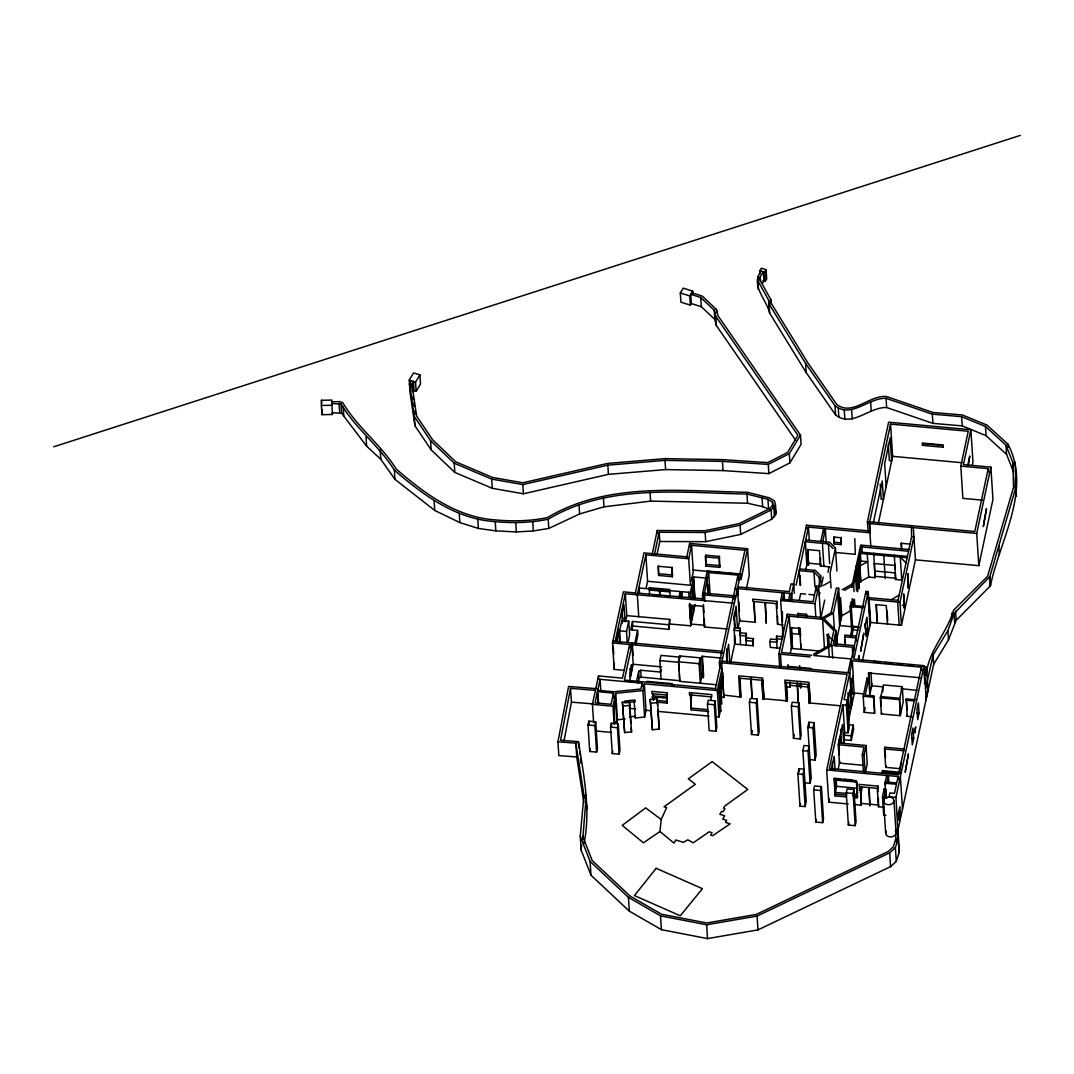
<?xml version="1.0" encoding="UTF-8"?>
<svg xmlns="http://www.w3.org/2000/svg" width="1074" height="1074" viewBox="0 0 1074 1074"><rect width="100%" height="100%" fill="white"/><g stroke="black" fill="none" stroke-linecap="round" stroke-linejoin="round"><path stroke-width="1.5" d="M321.394 405.475L321.462 400.28L331.879 400.065L331.799 405.26L321.394 405.475L321.985 414.685L332.403 414.47L332.416 412.738L341.653 413.235L366.637 446.193L380.827 459.31L394.937 479.326L434.728 510.459L459.847 522.582L478.373 528.448L495.826 530.851L516.326 531.952L533.348 530.918L548.787 528.435L579.611 513.949L603.991 506.821L650.602 501.115L747.558 503.236L762.621 506.659L770.783 509.855M321.985 414.685L322.052 409.489M776.999 647.984L776.583 636.157L782.946 636.748M776.811 639.607L776.623 642.225L769.924 641.608L770.474 639.03L776.811 639.607L776.583 636.157M921.626 670.377L921.425 667.155L851.158 660.698L865.939 591.385L868.222 591.586L853.817 659.181L924.07 665.652L895.971 797.391L899.072 852.649L896.266 861.442L890.561 866.637L757.976 929.883L707.524 938.595L661.409 929.668L629.337 911.168L590.982 875.189L581.141 850.084L580.242 836.27L583.961 795.257L575.825 743.181L578.456 741.637C583.732 775.321 590.848 809.272 584.068 843.332M581.141 850.084L581.584 845.171M582.779 839.089L586.27 795.378M1013.48 471.741L1006.566 454.369L986.053 435.668L962.237 425.868L932.917 423.384L886.654 407.516C869.135 406.858 851.843 427.935 835.572 414.9L806.198 372.638L769.642 313.111C766.742 299.753 749.88 284.932 761.224 271.037M758.163 289.443L758.325 282.637M762.365 283.496L763.923 280.918L763.332 271.709L760.204 276.877L759.909 279.898L770.85 299.659L771.32 303.392L807.688 362.623L836.874 404.603C852.743 416.336 869.202 395.031 886.319 396.467L933.024 412.483L962.425 414.98L987.006 425.089L1008.056 444.287C1032.007 490.402 999.612 540.168 990.47 585.773L956.169 620.302L948.476 639.849L933.668 664.35L898.065 829.625L899.072 852.649M661.181 819.556L659.933 831.504L673.948 843.077L675.828 839.975L683.44 842.392L687.763 839.801L693.254 842.821L709.162 831.8L712.049 832.712L710.626 835.062L712.666 835.706L730.132 823.839L725.474 822.362L726.682 820.361L722.708 819.1L724.695 815.797L719.835 814.253L721.621 811.3L723.138 811.783L725.017 808.682L723.5 808.198L724.829 805.997L747.773 789.457L712.169 761.627L688.327 778.825L695.308 784.275L664.081 806.789L666.645 807.594L661.181 819.556L645.689 807.863L622.235 825.356L643.407 842.835L659.933 831.504M649.233 590.015L669.814 591.895L669.988 589.519L649.367 587.72L649.542 594.607M583.84 802.56L576.725 756.995L558.829 755.559L557.943 741.745L568.602 686.434L596.969 688.716M595.197 690.327L570.549 688.34L560.561 740.201L578.456 741.637L578.846 747.786M563.957 741.047L571.449 702.154L570.549 688.34M822.845 541.605L825.329 528.663L826.282 543.457M668.632 624.746L632.505 621.43L632.801 626.021L668.927 629.351L669.72 619.416L626.746 615.63L625.337 593.761L733.623 603.199M668.927 629.351L669.72 619.416M679.09 596.714L680.137 591.546L638.802 587.961L639.124 592.929M680.795 596.862L681.856 591.693L690.434 592.432L690.864 599.05M690.434 592.432L693.589 576.926L705.779 578.04M693.75 583.732L692.166 591.492L692.69 599.453M692.421 608.958L693.052 605.857L693.509 612.207M670.015 624.021L690.73 625.806L695.093 604.447M637.701 593.13L703.108 598.795L702.732 593.036L706.934 572.429L738.013 575.114L738.335 579.96M707.82 591.774L709.39 584.081M727.219 628.975L704.463 627.001L704.383 618.651M836.512 645.716L836.243 634.331L835.384 634.251L836.122 630.8L823.919 618.503L833.343 613.133L838.646 588.257L836.364 588.042L831.061 612.918L822.966 617.537L787.309 614.261L778.825 654.039L779.67 666.941M588.028 725.004L588.847 721.137L595.708 721.768L597.413 748.242L596.594 752.109L589.733 751.478L588.028 725.004L594.875 725.635L596.594 752.109M593.613 722.547L592.432 704.343L598.486 675.922L622.477 678.137L629.646 644.507L629.861 647.81M642.346 686.501L642.131 683.185L600.097 679.318L595.077 702.826L611.079 704.302L613.469 693.106L597.466 691.643L598.218 703.215M594.875 725.635L595.708 721.768M624.182 670.324L614.234 669.397L612.516 642.937L623.417 591.828L635.405 592.929L637.325 594.862L638.748 616.731M589.733 751.478L590.284 748.9M615.174 641.42L625.337 593.761M620.463 643.084L619.671 630.814L621.873 620.477L628.733 621.108L629.619 634.922L628.048 642.306M624.209 621.51L624.853 618.49L623.967 604.675L622.034 613.724L622.531 621.39M614.234 669.397L614.274 662.712M625.417 621.846L626.746 615.63M627.216 642.185L626.518 631.445L628.733 621.108M635.405 592.929L643.944 552.882L686.796 556.829L688.702 558.762L690.421 585.236L647.582 581.289L645.863 554.815L688.702 558.762L691.575 545.323L744.926 550.237L747.571 548.72L749.29 575.194L746.511 588.203M614.167 724.44L612.999 706.236L615.751 693.321L642.896 690.542L644.333 683.829L717.325 690.542L719.043 717.016L716.304 716.761M637.325 594.862L645.863 554.815M632.505 621.43L630.72 629.753L637.58 630.384L637.875 634.989L635.835 644.521M610.569 727.085L611.401 723.205L618.248 723.836L619.966 750.31L619.134 754.19L612.287 753.559L610.569 727.085L617.429 727.716L619.134 754.19M631.915 630.196L632.801 626.021M652.119 554.506L657.221 530.529L704.906 530.744L739.181 523.588L769.615 508.7L773.065 504.726L772.407 501.961L767.95 499.329L746.954 494.027C680.567 492.885 608.099 483.421 548.196 519.225C530.771 522.823 512.916 523.32 495.235 521.642C455.926 519.225 423.008 495.007 394.346 470.117C379.229 445.844 355.789 428.808 341.049 404.025L331.826 403.529L332.403 414.47M614.623 722.158L616.906 722.372L617.456 719.795L615.751 693.321M646.226 587.666L647.582 581.289M634.868 643.098L637.58 630.384M617.429 727.716L618.248 723.836M654.402 554.681L659.181 532.274L705.135 532.476L740.08 525.186L771.132 510.002L775.482 504.887L774.542 500.967L769.199 497.812L747.423 492.295C680.607 491.154 607.696 481.676 547.378 517.601C530.341 521.118 512.889 521.548 495.611 519.923C456.88 517.547 424.512 493.543 396.252 469.056C381.028 444.703 357.508 427.546 342.713 402.643L339.559 401.636L331.853 401.797M612.287 753.559L612.838 750.968M631.807 669.317L630.156 677.076L629.861 672.472L631.512 664.712L631.807 669.317L629.525 669.115M629.431 681.963L633.204 664.282L631.942 644.722M649.434 587.626L649.166 588.861L669.733 590.754L670.136 596.392L665.383 595.989M657.046 554.291L659.785 541.484L659.181 532.274M672.23 567.314L672.364 576.711L658.657 575.449L658.523 566.052M636.627 680.997L638.681 671.371L640.668 670.243L660.604 672.069L661.154 669.491M638.104 683.091L639.124 678.285L638.681 671.371M642.131 683.185L640.896 689.011L613.751 691.777L597.748 690.314M629.364 716.828L635.123 716.251L635.352 717.969L644.615 717.016L646.038 710.303L644.333 683.829M661.047 678.983L659.866 660.564L660.966 655.395L679.815 657.127L678.714 662.296L679.251 670.673M686.796 556.829L689.656 543.39L747.571 548.72L740.966 579.705L740.59 573.959L707.216 571.059M691.374 580.752L693.28 571.798L691.575 545.323M656.375 702.101L667.035 703.081L666.994 694.918M716.855 684.769L679.761 681.359L678.5 661.785L679.735 655.972L700.302 657.865L701.564 677.439L700.329 683.252L699.067 663.678L700.302 657.865M705.376 556.896L705.752 555.177L719.459 556.439L719.687 567.367L705.98 566.105L705.376 556.896L719.083 558.158L719.687 567.367M679.761 681.359L679.466 674.016M705.98 566.105L705.752 555.177M719.083 558.158L719.459 556.439M691.065 700.718L691.723 694.046M708.733 711.498L691.334 709.887L690.837 694.865M701.564 677.439L703.282 677.6L703.645 675.868L702.383 656.214M707.444 704.128L708.276 700.248L715.123 700.879L716.841 727.353L716.009 731.219L709.162 730.602L707.444 704.128L714.304 704.759L716.009 731.219M719.728 668.377L722.01 668.592L717.325 690.542L715.418 688.609L719.728 668.377L719.352 662.618L738.308 573.758M739.717 574.63L744.926 550.237M740.59 573.959L721.647 662.833L723.889 697.053L720.896 697.429M714.304 704.759L715.123 700.879M736.24 608.596L733.904 619.577L736.093 606.286L737.516 628.25M719.231 692.139L719.661 692.837L722.695 678.634L723.742 697.697M740.402 632.828L746.255 633.365L746.551 637.969L753.411 638.6L753.156 645.796L734.603 644.078L734.254 627.686L740.107 628.223L739.852 635.419L745.705 635.956L746.296 645.165M719.043 717.016L720.278 711.203L718.949 690.488L721.97 676.284L722.775 688.622M730.669 662.497L735.153 641.5L734.75 635.365M737.945 628.384L739.919 619.107M720.278 711.203L720.99 710.612M740.442 644.615L740.107 628.223M745.705 635.956L746.255 633.365M746.551 637.969L746 640.56L752.861 641.191L753.156 645.796M763.05 699.12L761.949 680.272L763.05 699.12L763.99 698.758L762.661 678.043L738.67 675.841L739.919 696.986L740.765 697.066L739.677 678.218M737.476 588.606L739.556 620.839L755.049 622.262L754.176 601.413M739.919 696.986L723.728 695.066L723.889 697.053M740.765 697.066L740.147 678.177M752.861 641.191L753.411 638.6M749.397 702.262L750.229 698.382L757.076 699.013L759.17 731.246L758.338 735.113L751.491 734.495L749.397 702.262L756.257 702.893L758.338 735.113M756.257 702.893L757.076 699.013M763.909 699.201L762.809 680.352L738.818 678.137L739.583 678.647M751.491 734.495L752.31 730.615M782.758 626.813L782.771 632.707L780.691 600.487L782.342 592.727M782.382 611.576L782.463 622.208M790.008 593.439L788.625 599.896L782.678 599.346L784.06 592.888L784.557 600.567M782.651 632.143L782.396 639.325L776.408 638.775M790.075 601.346L793.74 584.122L791.014 583.867L789.309 591.613L737.838 586.887M813.609 654.227L830.9 644.373L833.84 630.599L822.59 619.268L789.229 616.194L781.483 652.536L811.716 655.315M796.062 585.236L808.454 527.119L869.94 532.771L869.712 521.843M799.284 600.151L800.667 593.667L805.594 594.123M805.782 569.676L807.192 563.044M833.008 548.532L828.376 543.874L805.339 541.752L806.829 564.776L808.534 564.924L807.997 549.391M790.303 653.167L791.31 648.428L789.229 616.194M792.156 633.579L799.002 634.21L799.069 627.699M786.41 682.433L787.497 699.174L787.041 701.322L786.275 700.812M820.858 541.43L823.61 528.502L823.825 531.791M785.564 686.702L790.075 687.118L790.048 682.191M829.866 566.897L820.509 566.025L820.482 558.171M824.671 600.111L820.724 618.637L818.643 586.417L816.347 586.203L813.045 601.708L790.437 599.628M791.39 706.128L792.209 702.248L799.069 702.879L801.15 735.099L800.318 738.979L793.471 738.348L791.39 706.128L798.237 706.759L800.318 738.979M815.797 616.53L814.965 603.642L818.643 586.417M818.898 586.243L821.046 576.174L815.3 570.375L799.539 568.925M819.234 595.627L819.892 592.539M821.207 586.364L823.181 577.1M798.237 706.759L799.069 702.879M827.96 572.241L828.913 567.77M841.143 537.362L841.143 544.612L834.283 543.981L834.297 536.731M793.471 738.348L794.29 734.482M805.701 540.034L829.692 542.236L835.451 548.035L830.095 573.167L831.048 587.961M809.313 703.376L808.212 684.527L809.313 703.376L810.266 703.014L808.923 682.299L784.933 680.097L786.181 701.241M810.172 703.457L809.071 684.608L785.081 682.393L785.94 682.473L787.041 701.322M797.901 773.884L799.002 768.716L804.144 769.199L803.043 774.367L805.124 806.587L799.982 806.118L797.901 773.884L803.043 774.367M805.124 806.587L806.225 801.419L802.855 750.632L803.956 745.477L809.098 745.947L807.997 751.115L810.078 783.335L804.95 782.865M810.078 783.335L811.192 778.167L807.823 727.393L808.923 722.225L814.065 722.695L816.146 754.928L815.045 760.083L809.903 759.613M815.045 760.083L812.964 727.863L814.065 722.695M835.894 636.05L835.022 635.969L833.37 643.715L854.367 645.649M799.982 806.118L800.533 803.527M836.082 642.306L841.734 615.791L840.566 597.708M852.622 587.196L852.407 583.907L860.69 545.082L908.873 549.526M854.058 591.72L853.642 585.142L861.778 546.948L908.51 551.244M868.02 530.838L867.416 521.628L888.628 422.176L970.883 429.734L972.963 461.968L972.292 465.136M852.756 629.659L851.615 629.565L850.125 606.542L851.118 601.91L852.823 602.071L852.112 605.4L863.536 606.461M844.983 644.897L844.835 635.083L856.408 636.103M860.905 561.071L859.858 565.971L867.752 561.702L860.905 561.071L860.408 553.405L907.127 557.701M856.958 580.202L859.724 567.287L858.26 567.153M870.786 545.928L869.336 523.562L890.547 424.109L968.238 431.251L960.8 466.129L962.881 498.349L982.24 500.135M813.716 789.833L814.548 785.953L821.409 786.584L823.49 818.818L822.657 822.684L815.81 822.053L813.716 789.833L820.576 790.464L822.657 822.684M856.77 571.972L856.354 565.421L857.817 565.555L859.307 588.579L857.844 588.445L859.213 581.987L858.582 572.093M859.213 581.987L860.677 582.121L860.851 581.316L859.361 558.292M873.363 522.662L882.264 480.964L883.446 499.383L881.163 499.182L880.197 484.106M850.219 637.057L852.528 626.209L851.266 606.649M851.239 636.412L853.253 626.934L859.254 627.485M852.098 636.13L853.253 626.934M820.576 790.464L821.409 786.584M878.317 523.441L892.628 456.329L890.547 424.109M848.205 803.97L828.779 802.184L826.698 769.951L847.077 674.365L719.352 662.618M815.81 822.053L816.361 819.475M848.017 672.7L850.595 660.644L850.783 663.719M873.766 553.311L874.974 577.624L868.745 577.047L860.851 581.316M842.902 704.88L844.688 732.508L848.111 732.83L846.325 705.202L842.902 704.88L829.343 768.434L898.468 774.797L921.425 667.155M831.249 770.004L834.189 756.257L834.995 768.823M846.325 705.202L847.467 699.859L844.043 699.55L852.3 660.805L853.199 674.62L850.621 686.675M863.536 765.319L839.438 763.104L838.257 744.698L838.619 742.966L866.033 745.49L867.228 763.909L865.214 773.374L864.02 754.968L866.033 745.49M838.969 741.355L842.54 724.561L843.734 742.98L840.875 742.711L840.445 736.012M846.997 703.671L849.977 689.683L851.172 708.102L848.312 707.833L847.883 701.134M868.826 600.796L869.108 599.426L899.958 602.272L901.448 625.283L870.598 622.45L869.108 599.426M874.974 577.624L874.437 563.796M858.233 659.463L859.052 655.583L859.321 659.731M828.779 802.184L829.464 798.949M849.024 707.242L847.91 692.824M853.011 675.479L854.206 693.898L852.488 693.737L852.675 692.878M843.734 742.98L844.688 732.508M867.671 628.706L866.02 636.452L865.268 624.947L866.919 617.188L867.671 628.706L865.389 628.491L865.067 623.564M838.096 769.414L839.814 761.385M847.896 723.487L854.38 693.025M834.928 786.222L836.203 780.194L855.79 781.993M867.711 634.627L868.316 631.767M862.409 660.886L870.598 622.45M834.995 793.861L836.606 786.329L836.203 780.194M848.111 732.83L849.252 727.487L847.467 699.859M846.325 796.935L835.183 795.901L834.538 778.489M844.419 739.785L851.266 740.416L850.97 735.811L853.253 725.138L849.131 724.762M851.266 740.416L853.548 729.743L853.253 725.138M863.201 696.261L867.054 678.177L868.772 678.338L865.188 695.133L873.753 695.912L874.8 712.022L874.518 713.324L864.234 712.371L863.201 696.261L873.484 697.201L874.518 713.324M894.333 555.204L895.541 579.517L901.771 580.094L900.281 557.07L906.026 562.87M846.285 792.827L847.104 788.947L853.964 789.578L856.045 821.811L855.213 825.678L848.366 825.047L846.285 792.827L853.132 793.458L855.213 825.678M864.234 712.371L865.201 707.86M922.472 445.348L922.848 443.629L943.415 445.522L943.039 447.24L922.472 445.348L922.324 443.038L942.891 444.931L943.039 447.24M895.541 579.517L895.515 573.516M873.484 697.201L873.753 695.912M853.132 793.458L853.964 789.578M863.389 771.548L862.301 754.807L863.952 747.061L838.257 744.698M911.41 525.669L911.638 536.597L897.676 602.058L899.166 625.081M848.366 825.047L848.916 822.469M857.455 789.833L856.488 794.357L853.226 794.048M859.724 790.088L860.381 786.987M899.958 602.272L913.92 536.812L911.638 536.597M880.68 697.697L883.405 684.943L902.254 686.675L903.221 701.644L900.227 715.687L881.378 713.955L880.331 697.832L880.613 696.543L899.462 698.275L900.495 714.398M860.838 793.887L862.154 787.685M854.676 804.56L861.335 805.178L860.623 786.705M881.378 713.955L881.647 712.653M904.415 605.4L903.865 607.978L903.664 593.882L904.415 605.4L902.12 605.186M901.448 625.283L915.41 559.836L913.316 527.602M900.106 768.689L885.714 767.36L884.52 748.954L884.882 747.222L904.241 749.008M881.633 773.508L882.264 770.608L899.945 772.233M883.969 770.77L883.701 772.058L899.663 773.522M900.227 715.687L899.462 698.275M899.529 699.429L902.254 686.675M885.714 767.36L886.077 765.641M883.956 807.259L878.478 806.749L878.411 798.331M885.916 797.029L886.184 795.74L884.479 795.579L885.849 789.121L884.144 788.96L882.492 796.72L885.916 797.029L885.016 783.214L886.668 775.468M911.799 716.747L907.074 716.318L906.308 698.906L915.733 699.778M885.969 815.341L883.674 815.126L884.345 812.025M907.074 716.318L907.355 715.029M970.883 429.734L963.445 464.612L990.872 467.136L992.953 499.356L978.817 565.662L915.41 559.836M826.698 769.951L898.092 776.515L896.723 782.973L887.017 782.087L888.386 775.629L888.789 781.765M899.126 773.401L901.328 763.077M967.781 465.297L969.768 455.994L968.265 466.049M913.692 738.348L912.309 744.806L911.638 734.441L913.021 727.984L913.692 738.348L911.396 738.133M919.049 713.203L917.666 719.661L916.995 709.31L918.377 702.852L919.049 713.203L916.766 713.002M900.307 813.568L898.844 820.455L898.401 813.542L899.864 806.655L900.307 813.568L898.025 813.354M960.8 466.129L988.214 468.64L974.803 531.509L867.416 521.628M978.817 565.662L976.722 533.442L990.872 467.136M793.391 584.994L806.534 525.186L870.302 531.039M925.681 700.073L927.99 689.75L926.513 666.739L919.921 666.081M924.352 683.628L925.439 678.808M926.164 675.6C927.949 650.925 946.906 633.284 953.578 610.247L987.61 576.255L1013.547 487.153L1012.876 462.532L1005.962 445.16L985.462 426.472L961.633 416.672L932.313 414.175L886.05 398.306C868.53 397.649 851.252 418.726 834.968 405.69L805.607 363.428L769.051 303.902L768.581 300.143L757.559 280.233M925.56 688.662L933.078 655.14L947.886 630.639L954.074 613.59L989.866 576.563L1015.87 487.26L1015.185 462.196M783.053 624.84L777.576 624.33L777.549 616.234M927.99 689.75L926.15 697.872L924.07 665.652M872.155 684.151L869.806 694.448L868.423 672.968L920.552 677.761M924.66 674.861L926.513 666.739M898.065 829.625L895.77 829.41L895.864 838.7L893.259 846.876L888.158 851.534L756.244 914.444L706.746 922.996L661.611 914.256L630.102 896.092L592.177 860.516L582.578 836.015M896.266 861.442L895.38 847.628L898.186 838.834L898.092 829.329M409.852 389.298L409.248 380.089L413.611 372.879L419.921 374.88L420.511 384.089L416.148 391.298L413.007 390.305M691.71 292.746L702.208 296.062L716.425 309.446L718.009 315.743L800.492 435.145L801.083 444.354L789.9 462.867L768.863 473.621L723.044 470.587L665.598 469.58L608.421 474.359L523.414 493.785L492.281 488.321L454.812 472.412L431.157 449.858L414.94 425.76L410.134 392.963L409.543 383.754L411.355 380.76M412.416 391.648L411.919 383.982L413.463 381.418L414.054 390.627M416.148 391.298L415.557 382.089L419.921 374.88M795.686 440.353L716.385 325.583L715.794 316.374L714.25 310.238L700.718 297.498L690.743 294.343L691.334 303.553L690.367 305.15L680.903 302.156L680.312 292.947L683.212 288.141L692.676 291.135L692.878 294.209M690.367 305.15L689.763 295.941L692.676 291.135M760.11 273.695L759.922 270.621L761.372 268.218L766.098 269.722L766.688 278.931L765.238 281.334L762.876 280.582M765.238 281.334L764.648 272.125L766.098 269.722M409.543 383.754L414.336 416.551L430.567 440.649L454.208 463.203L491.691 479.111L522.823 484.575L607.83 465.163L665.007 460.37L722.453 461.377L768.272 464.411L789.296 453.658L800.492 435.145M659.785 541.484L705.725 541.685L740.684 534.396L771.723 519.212L776.072 514.097L775.482 504.887M580.242 836.27L590.082 861.375L628.438 897.354L660.51 915.854L706.625 924.781L757.076 916.068L889.675 852.823L895.38 847.628M639.124 678.285L641.111 677.144L679.896 680.715M822.939 585.719L829.84 581.786M842.164 589.747L852.407 583.907M844.258 590.485L853.642 585.142M841.734 615.791L851.105 610.448M828 647.394L827.181 634.64L828.51 633.888L829.329 646.642M891.192 599.708L899.139 595.171M814.575 655.194L831.867 645.34L852.286 647.219L852.904 656.885M53.7 446.797L1020.3 135.405M622.423 702.262L629.337 701.564L629.847 705.43L631.566 731.904L624.652 732.602L622.423 702.262L624.652 732.602M650.2 699.429L657.1 698.718L657.61 702.597L659.329 729.058L652.415 729.77L650.2 699.429L652.415 729.77M622.933 706.128L629.847 705.43M650.71 703.295L657.61 702.597M617.456 719.795L625.175 719.003M571.449 702.154L592.808 703.873M557.943 741.745L575.825 743.181L576.725 756.995M702.732 593.036L735.905 595.922M652.71 594.889L660.631 595.573M704.812 625.269L691.092 624.075L689.75 603.36M892.628 456.329L962.049 462.719M869.336 523.562L976.722 533.442M909.799 544.062L900.992 543.256L901.381 549.391M834.646 542.263L841.506 542.894M860.677 552.117L907.409 556.413M834.726 552.412L855.307 554.305L854.81 538.665M857.723 558.963L859.187 559.098L860.677 582.121M874.061 563.514L894.629 565.407L894.897 564.119L895.206 568.817M808.897 563.206L820.885 564.306M874.948 571.032L894.978 572.885M856.877 573.61L858.341 573.744M875.256 576.335L895.81 578.228M820.751 581.893L820.536 578.604L813.985 572.012L799.177 570.643L800.13 585.451M706.343 564.387L720.05 565.636M693.012 570.026L712.814 571.838M716.116 572.147L724.373 572.898M729.313 573.355L735.918 573.972M659.02 573.731L672.727 574.979M868.799 597.641L898.039 600.339M808.897 594.419L813.824 594.875M735.18 588.391L791.726 593.6L792.236 601.655M850.125 606.542L863.456 607.763M780.691 600.487L814.965 603.642M735.542 597.654L702.383 594.754L702.745 600.514M831.061 612.918L833.343 613.133L834.391 629.243M852.528 626.209L858.623 626.773M853.441 629.82L857.938 630.223M844.459 636.842L856.018 637.902L856.233 641.124M624.853 618.49L622.571 618.288L622.168 612.14M733.703 630.277L739.556 630.814M619.671 630.814L626.518 631.445M791.31 648.428L821.529 651.206M779.993 648.253L770.286 647.367L769.924 641.608M813.998 655.529L851.534 658.966M778.825 654.039L810.199 656.926M612.878 641.205L721.701 651.22M612.516 642.937L722.99 653.086M721.607 658.12L701.899 656.308L703.282 677.6M787.564 666.31L810.951 668.458M722.01 661.114L849.735 672.861L851.816 705.081M678.5 661.785L699.067 663.678M659.866 660.564L678.714 662.296M633.204 664.282L661.705 666.9M761.855 680.701L762.715 680.782M808.118 684.957L808.977 685.037M790.437 685.387L809.487 687.145M853.239 692.931L863.523 693.871M880.331 697.832L899.18 699.577M906.04 700.208L913.893 700.919M647.031 681.359L671.827 683.641L673.734 685.588M715.418 688.609L624.397 680.07L632.304 642.99L633.11 655.489M763.144 698.691L787.135 700.892M809.407 702.946L841.063 705.846M652.616 695.818L667.491 697.187M652.012 696.798L667.021 698.181M656.738 700.382L667.41 701.362M691.696 708.169L707.511 709.619M592.432 704.343L612.999 706.236M629.082 708.303L635.647 708.907M646.038 710.303L650.925 710.746M657.436 711.35L709.028 716.089M807.823 727.393L812.964 727.863M844.124 735.18L850.97 735.811M884.52 748.954L904.107 750.753M862.301 754.807L864.02 754.968M595.721 730.964L611.549 732.414M802.855 750.632L807.997 751.115M834.297 778.261L840.741 778.851M843.963 779.147L852.031 779.899M885.016 783.214L896.441 784.275L894.521 793.31L889.943 792.894L889.124 796.76L895.971 797.391M836.606 786.329L857.817 788.289M835.277 792.397L846.688 793.444M886.99 798.277L883.996 797.995L884.144 800.305M835.559 794.183L846.688 795.203M853.065 795.794L857.831 796.237M854.286 797.66L857.468 797.955L856.354 780.691L834.068 778.637L835.183 795.901M861.71 803.446L878.841 805.03M873.753 661.436L880.358 662.094M885.298 662.591L891.89 663.262M896.844 663.759L901.784 664.256M908.376 664.913L913.33 665.41M883.15 686.89L871.793 685.749L870.933 672.525M900.992 688.702L917.223 690.34M759.922 270.621L764.648 272.125M680.312 292.947L689.763 295.941M691.334 303.553L701.322 306.708L714.841 319.448L716.385 325.583M409.248 380.089L415.557 382.089M827.181 634.64L833.29 640.789M827.678 646.212L828.631 647.179L829.276 657.046M715.794 316.374L797.915 435.252L787.484 452.53L767.722 462.626L722.668 459.645L664.994 458.638L607.441 463.444L522.823 482.776L492.617 477.474L455.792 461.847L432.54 439.682L416.591 416L411.919 383.982M775.764 512.795L774.945 507.116M412.98 396.387L413.45 399.595M413.92 402.79L414.376 405.999M415.088 410.792L415.557 414M585.988 800.922L587.169 809.192M658.818 725.192L659.329 729.058M631.056 728.024L631.566 731.904M787.927 664.578L788.316 667.786M789.484 682.312L790.075 687.118M659.919 595.734L659.543 590.901L659.852 595.654M1015.87 487.26L1016.46 496.47M1012.876 462.532L1013.279 468.667M1008.056 444.287L1008.258 447.348M1005.962 445.16L1006.566 454.369M998.807 545.887L999.397 555.097M985.462 426.472L986.053 435.668M988.214 468.64L988.429 471.862M989.866 576.563L990.47 585.773M989.449 577.262L990.04 586.471M961.633 416.672L962.237 425.868M955.578 611.093L956.169 620.302M954.074 613.59L954.665 622.799M951.886 613.053L952.088 616.127M947.886 630.639L948.476 639.849M932.313 414.175L932.917 423.384M933.078 655.14L933.668 664.35M924.15 672.982L924.795 682.903M901.462 543.068L901.851 549.203M906.308 698.906L907.047 710.183M886.05 398.306L886.654 407.516M888.319 444.193L889.379 460.639L891.662 460.853L890.185 437.83L884.667 463.659L886.157 486.683M900.388 776.73L902.469 808.964M883.768 555.553L885.258 578.577M898.092 776.515L898.307 779.737M887.057 610.556L887.715 620.611M887.46 624.007L886.265 605.588L875.981 604.635L877.176 623.054L876.451 604.595M870.598 401.595L871.202 410.805M893.984 800.627A5.209 3.893 -3.7 0 1 886.211 804.278A5.209 3.893 -3.7 0 1 886.144 797.526A5.209 3.893 -3.7 0 1 893.984 800.627L896.065 832.86M895.864 838.7L896.065 841.761M882.721 688.166L882.935 691.495M884.882 747.222L885.54 757.264M880.613 696.543L881.217 706.007M885.298 781.926L885.5 785M885.795 789.605L886.184 795.74M889.675 852.823L890.561 866.637M884.144 788.96L884.358 792.317M883.566 800.989L885.661 833.209M867.255 554.036L868.745 577.047M882.492 796.72L883.674 815.126M868.222 591.586L870.316 623.819M867.859 593.318L869.94 625.538M865.939 591.385L866.141 594.446M877.767 788.289L877.982 791.632M861.778 546.948L862.1 551.875M877.283 788.329L878.478 806.749M868.92 672.901L870.195 692.73M851.628 409.892L852.219 419.102M867.054 678.177L867.268 681.399M857.092 576.899L857.844 588.445M857.71 591.747L856.434 572.026L854.971 571.892L855.401 578.43M855.562 576.107L856.528 590.901M869.188 787.497L869.913 805.956L868.718 787.551M844.245 409.999L844.849 419.209M854.461 599.279L854.891 605.857M851.722 584.296L851.937 587.585M852.662 598.943L853.145 606.998M852.555 599.426L852.769 602.715M852.179 599.064L852.595 605.642M854.005 647.38L854.206 650.602M838.27 408.107L838.861 417.316M850.729 603.682L851.158 610.26M851.91 621.765L852.219 626.706L839.653 625.551L837.572 593.318M860.153 786.759L861.335 805.178M834.968 405.69L835.572 414.9M851.521 678.661L852.488 693.737M850.809 685.803L852.004 704.222M856.918 782.1L857.629 793.095M841.143 544.612L840.687 537.712L833.84 537.081L834.283 543.981M845.144 639.916L845.453 644.749M848.191 698.073L849.386 716.492M838.646 588.257L840.741 620.477M835.451 548.035L836.941 571.059M836.122 630.8L837.062 645.313M836.243 634.331L836.982 645.608M835.384 634.251L836.122 645.528M835.022 635.969L835.653 645.635M840.58 729.367L841.398 742.993M828.376 543.874L829.652 563.608M838.901 739.436L839.291 746.376M838.619 742.966L839.371 754.686M831.867 645.34L832.699 658.228M822.429 543.323L823.919 566.347M820.509 566.025L819.516 550.68L807.541 549.579L808.534 564.924M832.31 762.325L832.82 770.179M822.59 619.268L824.47 648.266M805.607 363.428L806.198 372.638M819.18 577.235L819.811 587.102M816.347 586.203L816.656 590.807M813.985 572.012L814.938 586.807M808.454 527.119L809.313 540.262M806.534 525.186L806.749 528.475M806.561 553.191L807.084 561.407M806.708 614.14L806.91 617.335M806.44 617.456L806.238 614.274L797.673 613.482L797.875 616.677M808.803 686.152L809.232 692.851M799.969 575.503L800.6 585.37M808.923 722.225L809.232 727.058M789.296 453.658L789.9 462.867M800.117 628.156L800.64 636.251M801.164 644.346L801.016 649.314L799.647 628.263L791.122 627.807L792.464 648.521L791.592 627.686M798.143 613.361L798.344 616.543M798.6 627.834L799.002 634.21M799.62 665.652L799.835 668.847M800.761 683.171L800.6 688.085L800.291 683.306M793.74 584.122L794.33 593.331M797.445 681.775L798.264 701.913L797.083 683.507M770.85 299.659L771.145 304.264M769.051 303.902L769.642 313.111M799.002 768.716L799.217 771.938M768.581 300.143L769.172 309.339M787.309 614.261L787.524 617.617M760.204 276.877L760.513 281.482M773.844 507.599L774.435 516.809M757.935 276.501L758.137 279.562M772.407 501.961L772.716 506.566M768.272 464.411L768.863 473.621M771.132 510.002L771.723 519.212M780.476 654.2L781.308 667.088M776.73 603.481L777.039 608.273M776.234 603.615L777.576 624.33M767.95 499.329L768.541 508.539M762.03 497.45L762.621 506.659M765.453 602.447L766.312 623.296L764.97 602.581M762.527 681.896L763.077 690.26M746.954 494.027L747.558 503.236M753.706 601.534L755.049 622.262M751.182 677.519L752.001 697.657L750.807 679.251M740.08 525.186L740.684 534.396M737.945 588.498L738.362 594.942M738.778 601.386L739.395 611.052M757.076 916.068L757.976 929.883M716.425 309.446L716.613 312.521M733.623 595.721L733.837 598.943M734.28 613.294L735.234 628.035M714.25 310.238L714.841 319.448M734.039 618.933L734.683 628.76M722.453 461.377L723.044 470.587M729.796 662.296L728.642 644.279L726.44 654.603L726.964 662.792M726.668 648.978L727.514 662.081M700.718 297.498L701.322 306.708M722.735 672.391L723.151 678.835M719.728 660.899L720.144 667.343M720.6 685.682L721.795 704.101M720.13 685.709L720.788 695.764M719.795 692.193L720.855 711.256M710.115 595.238L708.652 572.576L704.45 593.184L704.96 601.239M705.135 532.476L705.725 541.685M707.981 588.713L708.397 595.09M707.081 580.255L708.034 594.956M710.921 696.825L711.136 700.141M703.47 604.555L703.994 612.516M704.463 627.001L703.121 606.286L689.401 605.092L690.73 625.806M693.589 576.926L694.985 598.433M694.677 598.084L693.374 577.973L691.656 577.825L691.844 580.712M689.656 543.39L689.87 546.706M692.247 586.78L693.066 599.52M691.294 605.669L692.139 618.906L690.434 618.758L690.005 612.14M688.716 592.284L689.038 597.251M689.468 603.87L689.79 608.824M706.625 924.781L707.524 938.595M690.354 694.932L691.334 709.887M681.856 591.693L682.285 598.312M680.137 591.546L680.352 594.848M679.735 655.972L679.815 657.127M665.007 460.37L665.598 469.58M672.364 576.711L671.774 567.502L658.067 566.24L658.657 575.449M671.827 683.641L672.002 686.407M657.221 530.529L657.422 533.59M666.511 695.026L667.035 703.081M649.998 491.905L650.602 501.115M657.1 698.718L657.53 705.336M657.852 710.303L658.711 723.54M653.274 693.656L653.69 700.1M652.804 693.764L653.22 700.208M639.178 588.324L639.5 593.291M660.51 915.854L661.409 929.668M642.896 690.542L644.615 717.016M640.668 670.243L641.111 677.144M634.184 701.738L635.352 717.969M629.337 701.564L629.659 706.517M629.874 709.833L630.733 723.071M621.873 620.477L622.074 623.551M619.577 643.219L618.691 629.404L616.959 641.514M607.83 465.163L608.421 474.359M616.906 636.869L617.201 641.473M613.2 646.172L613.737 654.442M603.4 497.611L603.991 506.821M628.438 897.354L629.337 911.168M615.644 702.812L616.906 722.372M613.469 693.106L613.791 698.073M613.778 709.122L614.838 723.607M611.401 723.205L611.616 726.521M600.097 679.318L600.849 690.904M598.486 675.922L598.701 679.238M597.963 693.616L598.607 703.551M579.02 504.74L579.611 513.949M588.847 721.137L589.062 724.44M590.082 861.375L590.982 875.189M583.961 795.257L584.162 798.331M580.135 752.377L580.336 755.438M580.524 758.513L580.819 763.117M548.196 519.225L548.787 528.435M532.758 521.709L533.348 530.918M522.823 484.575L523.414 493.785M515.735 522.743L516.326 531.952M495.235 521.642L495.826 530.851M491.691 479.111L492.281 488.321M477.782 519.239L478.373 528.448M459.256 513.372L459.847 522.582M454.208 463.203L454.812 472.412M430.567 440.649L431.157 449.858M434.138 501.249L434.728 510.459M414.336 416.551L414.94 425.76M394.346 470.117L394.937 479.326M380.223 450.1L380.827 459.31M366.046 436.984L366.637 446.193M343.183 406.831L343.774 416.041M341.049 404.025L341.653 413.235M339.035 403.381L339.639 412.591M321.462 400.28L321.663 403.341M1013.655 478.306L1013.923 488.16M895.354 830.94A5.209 3.893 -3.7 0 1 890.896 836.941A5.209 3.893 -3.7 0 1 886.332 831.236M914.847 731.381L914.847 732.884L915.692 726.843L914.847 731.381M615.63 699.912L613.858 711.203L615.63 699.912M863.791 633.392L860.636 651.193L863.791 633.392M907.933 573.852L908.134 587.948L907.933 573.852M908.389 754.176L905.234 771.978L908.389 754.176M986.496 508.646L983.341 526.448L986.496 508.646M656.201 868.316L634.412 895.568L680.285 915.786L702.409 888.681L656.201 868.316M629.874 700.516L624.706 701.107L624.813 702.826L635.177 701.765L635.07 700.047L629.874 700.516M776.945 601.386L752.699 599.158L752.847 601.467L777.093 603.695L776.945 601.386M711.632 694.596L689.36 692.542L689.508 694.851L711.78 696.905L711.632 694.596M667.222 692.797L651.797 691.388L651.958 693.683L667.37 695.106L667.222 692.797M877.995 786.114L859.146 784.382L859.294 786.678L878.143 788.41L877.995 786.114"/></g></svg>
